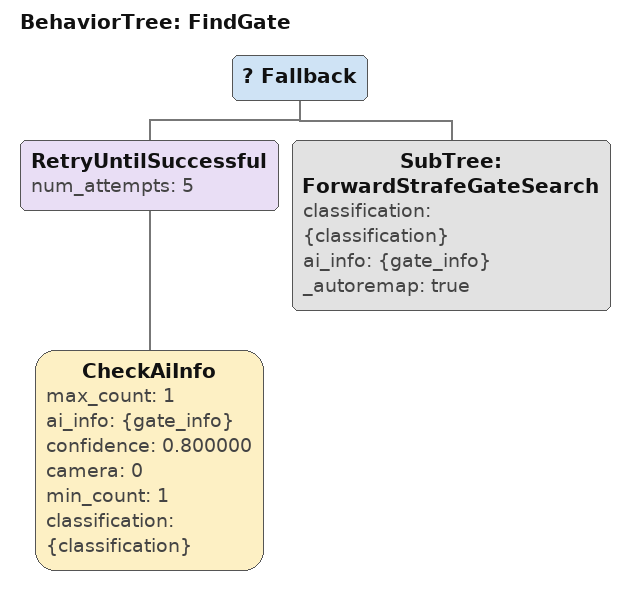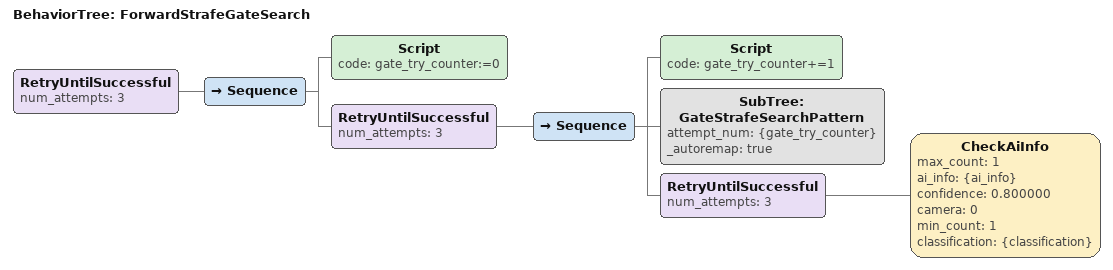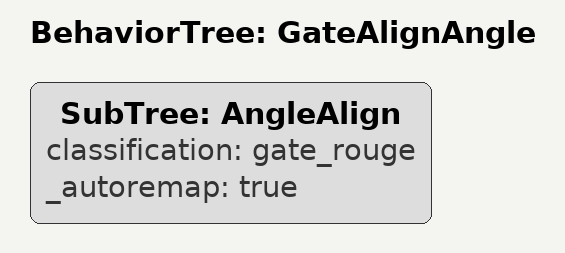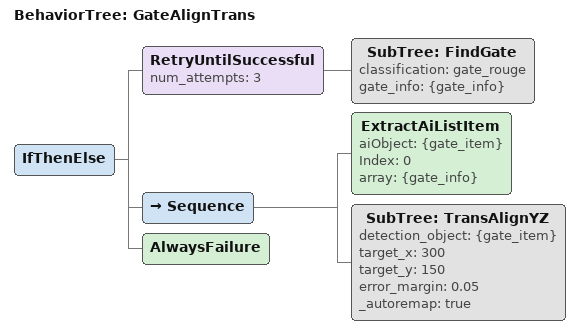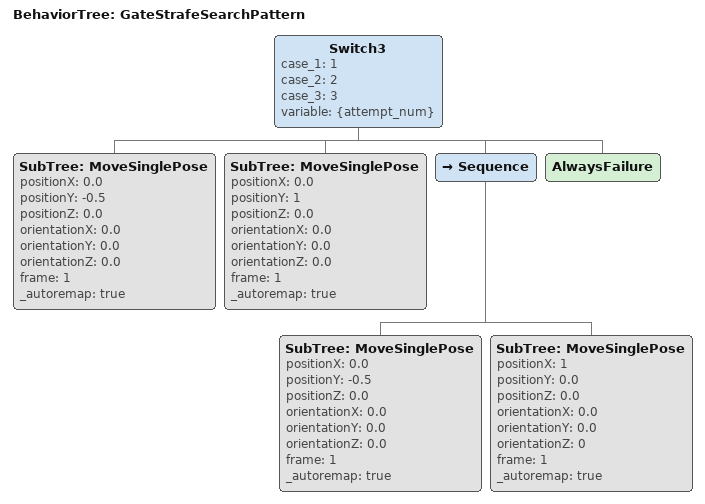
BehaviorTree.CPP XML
<?xml version="1.0" encoding="UTF-8"?>
<root BTCPP_format="4">
  <BehaviorTree ID="FindGate">
    <Fallback>
      <RetryUntilSuccessful num_attempts="5">
        <CheckAiInfo max_count="1"
                     ai_info="{gate_info}"
                     confidence="0.800000"
                     camera="0"
                     min_count="1"
                     classification="{classification}"/>
      </RetryUntilSuccessful>
      <SubTree ID="ForwardStrafeGateSearch"
               classification="{classification}"
               ai_info="{gate_info}"
               _autoremap="true"/>
    </Fallback>
  </BehaviorTree>

  <BehaviorTree ID="ForwardStrafeGateSearch">
    <RetryUntilSuccessful num_attempts="3">
      <Sequence>
        <Script code="gate_try_counter:=0"/>
        <RetryUntilSuccessful num_attempts="3">
          <Sequence>
            <Script code="gate_try_counter+=1"/>
            <SubTree ID="GateStrafeSearchPattern"
                     attempt_num="{gate_try_counter}"
                     _autoremap="true"/>
            <RetryUntilSuccessful num_attempts="3">
              <CheckAiInfo max_count="1"
                           ai_info="{ai_info}"
                           confidence="0.800000"
                           camera="0"
                           min_count="1"
                           classification="{classification}"/>
            </RetryUntilSuccessful>
          </Sequence>
        </RetryUntilSuccessful>
      </Sequence>
    </RetryUntilSuccessful>
  </BehaviorTree>

  <BehaviorTree ID="GateAlignAngle">
    <SubTree ID="AngleAlign"
             classification="gate_rouge"
             _autoremap="true"/>
  </BehaviorTree>

  <BehaviorTree ID="GateAlignTrans">
    <IfThenElse>
      <RetryUntilSuccessful num_attempts="3">
        <SubTree ID="FindGate"
                 classification="gate_rouge"
                 gate_info="{gate_info}"/>
      </RetryUntilSuccessful>
      <Sequence>
        <ExtractAiListItem aiObject="{gate_item}"
                           Index="0"
                           array="{gate_info}"/>
        <SubTree ID="TransAlignYZ"
                 detection_object="{gate_item}"
                 target_x="300"
                 target_y="150"
                 error_margin="0.05"
                 _autoremap="true"/>
      </Sequence>
      <AlwaysFailure/>
    </IfThenElse>
  </BehaviorTree>

  <BehaviorTree ID="GateStrafeSearchPattern">
    <Switch3 case_1="1"
             case_2="2"
             case_3="3"
             variable="{attempt_num}">
      <SubTree ID="MoveSinglePose"
               positionX="0.0"
               positionY="-0.5"
               positionZ="0.0"
               orientationX="0.0"
               orientationY="0.0"
               orientationZ="0.0"
               frame="1"
               _autoremap="true"/>
      <SubTree ID="MoveSinglePose"
               positionX="0.0"
               positionY="1"
               positionZ="0.0"
               orientationX="0.0"
               orientationY="0.0"
               orientationZ="0.0"
               frame="1"
               _autoremap="true"/>
      <Sequence>
        <SubTree ID="MoveSinglePose"
                 positionX="0.0"
                 positionY="-0.5"
                 positionZ="0.0"
                 orientationX="0.0"
                 orientationY="0.0"
                 orientationZ="0.0"
                 frame="1"
                 _autoremap="true"/>
        <SubTree ID="MoveSinglePose"
                 positionX="1"
                 positionY="0.0"
                 positionZ="0.0"
                 orientationX="0.0"
                 orientationY="0.0"
                 orientationZ="0"
                 frame="1"
                 _autoremap="true"/>
      </Sequence>
      <AlwaysFailure/>
    </Switch3>
  </BehaviorTree>

</root>
